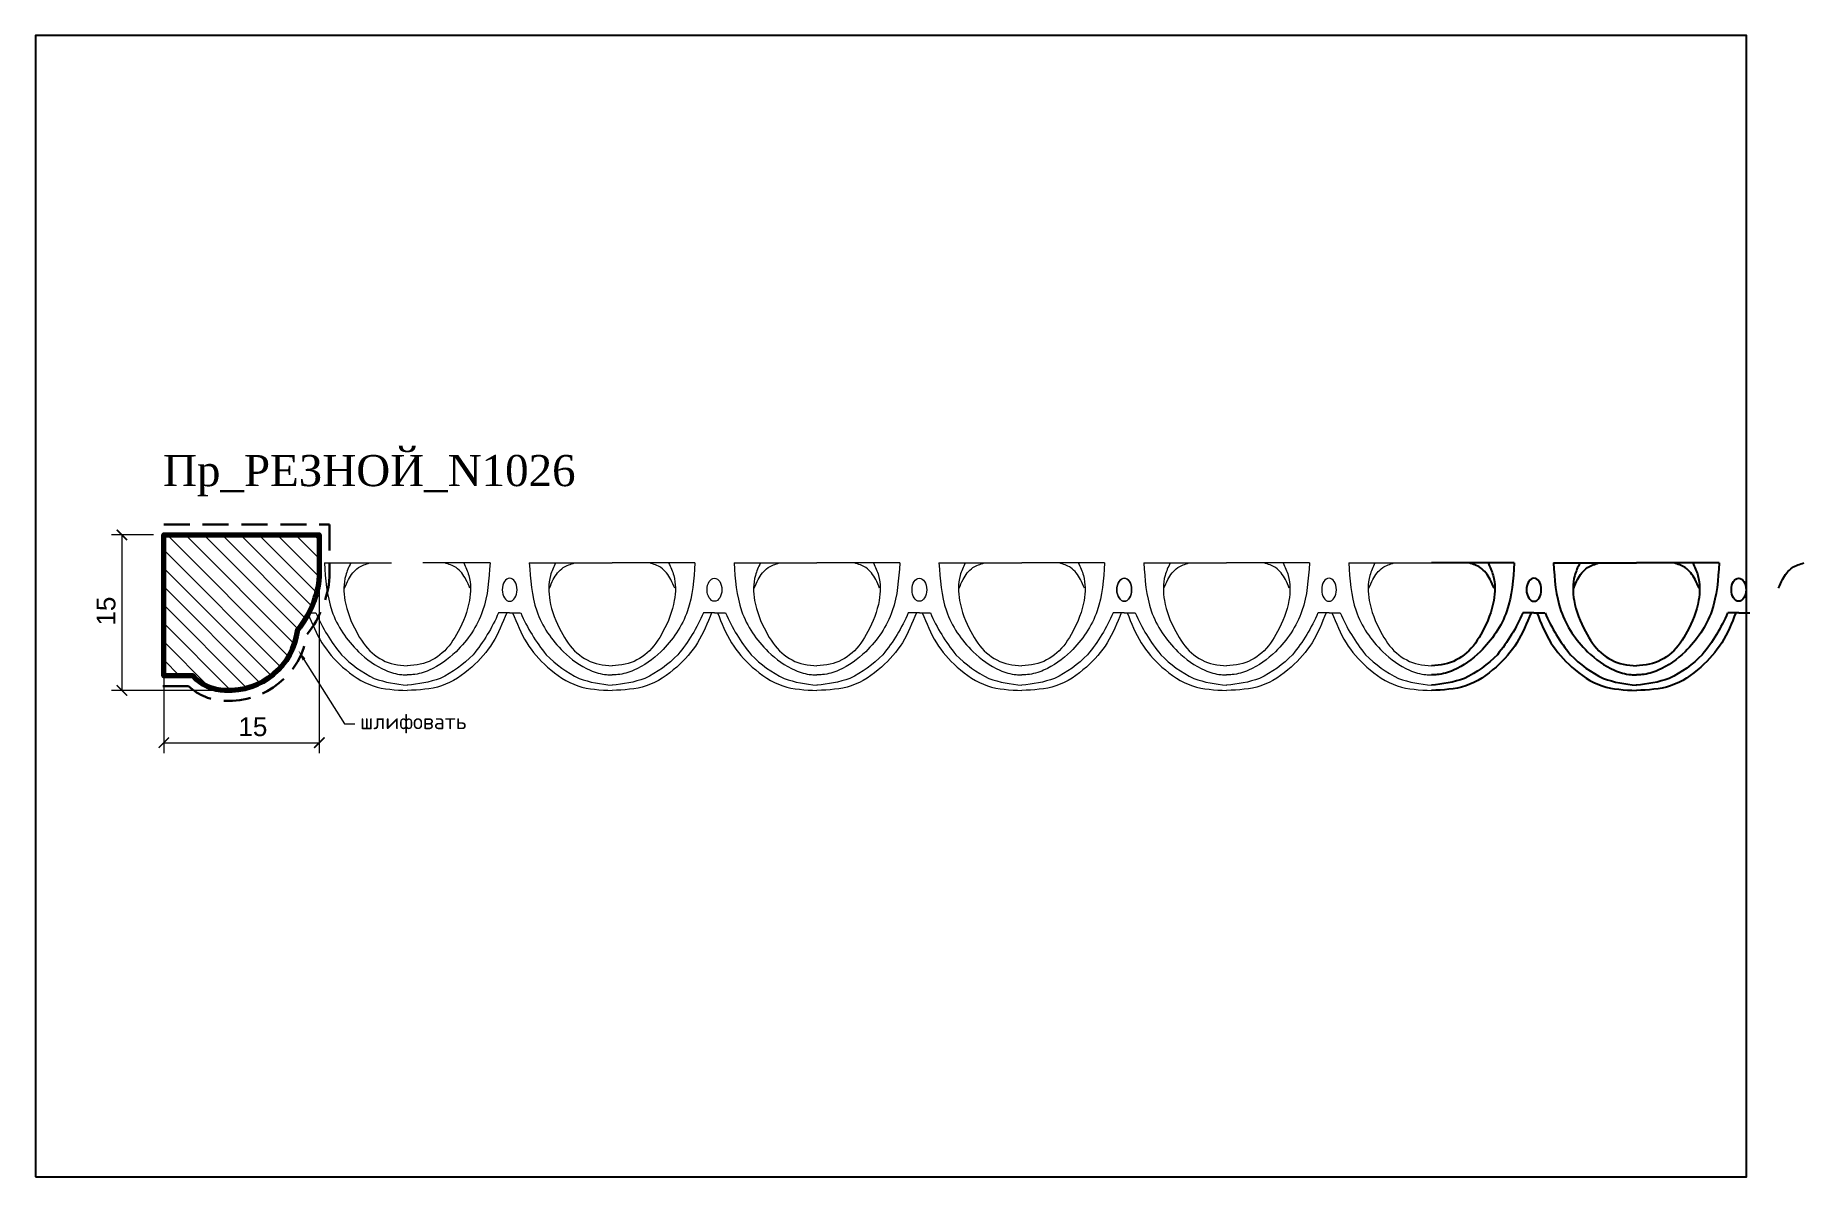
# Model space of a CAD drawing. Header units: millimetres. Extents: x 1318 to 1488, y 480 to 590.
import ezdxf
from ezdxf import colors
from ezdxf.entities.mleader import LeaderData, LeaderLine
from ezdxf.math import Vec2, Vec3

# ---------------------------------------------------------------- set-up
doc = ezdxf.new("R2010")
doc.units = ezdxf.units.MM
doc.linetypes.add('HIDDEN', pattern=[0.375, 0.25, -0.125])
for name, color, linetype, lineweight in [('0.15', 7, 'Continuous', 15), ('линия 50', 1, 'Continuous', 140), ('служебный слой РАЗМЕРЫ', 7, 'Continuous', 9)]:
    doc.layers.add(name, color=color, linetype=linetype, lineweight=lineweight)
doc.layers.add('Outside panel', color=7, linetype='Continuous', lineweight=18, true_color=0x7f5e57)
doc.layers.add('размеры в модели', color=7, linetype='Continuous')
doc.styles.add('ELECT', font='times.ttf')
doc.styles.get("Standard").update_dxf_attribs({"font": 'arial.ttf'})
doc.styles.add('ЕСКД профили текст', font='isocpeur.ttf')
doc.dimstyles.new('M_1', dxfattribs={"dimtxt": 1.8, "dimasz": 1, "dimexe": 1, "dimexo": 1, "dimgap": 0.6, "dimtad": 1, "dimdec": 0, "dimdsep": 46, "dimtxsty": 'Standard', "dimblk": 'ARCHTICK', "dimcen": -5, "dimclrd": 7, "dimclre": 7, "dimclrt": 7, "dimadec": 0, "dimazin": 0, "dimtfac": 1, "dimtdec": 0, "dimtmove": 0, "dimatfit": 3, "dimfxl": 1, "dimtolj": 1, "dimtzin": 0, "dimlwd": 5, "dimlwe": 5, "dimarcsym": 0})

# ---------------------------------------------------------------- blocks, each defined once
blk = doc.blocks.new('_ArchTick')
at = {"color": 0, "linetype": 'ByBlock', "const_width": 0.15}
blk.add_lwpolyline([(-0.5, -0.5), (0.5, 0.5)], dxfattribs=at)
blk = doc.blocks.new('*D3')
at = {"layer": 'Defpoints', "color": 0, "ltscale": 1000, "transparency": 16777216}
for p in [(1330.25, 542.3), (1345.25, 542.3), (1345.25, 522.27)]:
    blk.add_point(p, dxfattribs=at)
at = {"layer": 'размеры в модели', "color": 7, "lineweight": 5, "ltscale": 1000, "transparency": 16777216}
for p, q in [((1330.25, 541.3), (1330.25, 521.27)), ((1345.25, 541.3), (1345.25, 521.27)), ((1330.25, 522.27), (1345.25, 522.27))]:
    blk.add_line(p, q, dxfattribs=at)
at = {"layer": 'размеры в модели', "color": 7, "lineweight": 5, "ltscale": 1000, "transparency": 16777216, "rotation": 180}
blk.add_blockref('_ArchTick', (1330.25, 522.27), dxfattribs=at)
at = {"layer": 'размеры в модели', "color": 7, "lineweight": 5, "ltscale": 1000, "transparency": 16777216}
blk.add_blockref('_ArchTick', (1345.25, 522.27), dxfattribs=at)
at = {"layer": 'размеры в модели', "color": 7, "ltscale": 1000, "transparency": 16777216, "insert": (1338.84, 523.79), "char_height": 1.8, "attachment_point": 5}
blk.add_mtext('\\A1;15', dxfattribs=at)
blk = doc.blocks.new('*D2')
at = {"layer": 'Defpoints', "color": 0, "ltscale": 1000, "transparency": 16777216}
for p in [(1330.25, 542.3), (1326.22, 527.31), (1336.18, 527.31)]:
    blk.add_point(p, dxfattribs=at)
at = {"layer": 'размеры в модели', "color": 7, "lineweight": 5, "ltscale": 1000, "transparency": 16777216}
for p, q in [((1329.25, 542.3), (1325.22, 542.3)), ((1326.22, 542.3), (1326.22, 527.31)), ((1335.18, 527.31), (1325.22, 527.31))]:
    blk.add_line(p, q, dxfattribs=at)
for p, rotation in [((1326.22, 542.3), 90), ((1326.22, 527.31), 270)]:
    blk.add_blockref('_ArchTick', p, dxfattribs=dict(at, rotation=rotation))
at = {"layer": 'размеры в модели', "color": 7, "ltscale": 1000, "transparency": 16777216, "insert": (1324.7, 534.95), "char_height": 1.8, "attachment_point": 5, "rotation": 90}
blk.add_mtext('\\A1;15', dxfattribs=at)

msp = doc.modelspace()

# ---------------------------------------------------------------- hatches: boundary and pattern name
at = {"layer": 'Outside panel', "ltscale": 1000}
h = msp.add_hatch(dxfattribs=at)
h.set_pattern_fill('ANSI31', color=256, scale=10, angle=90)
h.set_pattern_definition([(135, (-306759.1348, 91942.6686), (-0.8838834765, -0.8838834765), [])])
h.paths.add_polyline_path([(1345.24, 542.3), (1330.25, 542.3), (1330.25, 528.72), (1333.08, 528.72, 0.217673), (1336.17, 527.31, 0.395592), (1343.14, 533.14, 0.154707), (1345.24, 538.29)])

# ---------------------------------------------------------------- linework, layer by layer
at = {"color": 7, "ltscale": 1000}
for p, q in [((1460.47, 539.6), (1452.48, 539.6)), ((1464.25, 539.6), (1472.24, 539.6)), ((1480.22, 539.6), (1472.24, 539.6))]:
    msp.add_line(p, q, dxfattribs=at)
at = {"color": 6, "ltscale": 1000}
msp.add_lwpolyline([(1317.87, 480.44), (1482.87, 480.44), (1482.87, 590.44), (1317.87, 590.44)], close=True, dxfattribs=at)
at = {"color": 7, "ltscale": 1000}
for points in [[(1461.29, 534.79, -0.070269), (1458.84, 530.75, -0.083427), (1455.66, 528.45, -0.063354), (1452.48, 527.82)], [(1463.43, 534.79, 0.070269), (1465.89, 530.75, 0.083427), (1469.06, 528.45, 0.063354), (1472.24, 527.82)], [(1481.04, 534.79, -0.070269), (1478.59, 530.75, -0.083427), (1475.41, 528.45, -0.063354), (1472.23, 527.82)]]:
    msp.add_lwpolyline(points, format="xyb", dxfattribs=at)
for points in [[(1462.36, 534.79), (1461.3, 534.79)], [(1462.36, 534.79), (1463.42, 534.79)], [(1482.11, 534.79), (1481.05, 534.79)], [(1482.11, 534.79), (1483.17, 534.79)]]:
    msp.add_lwpolyline(points, dxfattribs=at)
at = {"color": 7, "ltscale": 1000, "extrusion": (0, 0, -1)}
msp.add_ellipse((1462.36, 537.01), major_axis=(0, -1.11), ratio=0.642641, dxfattribs=at)
at = {"color": 7, "ltscale": 1000}
msp.add_ellipse((1482.11, 537.01), major_axis=(0, -1.11), ratio=0.642641, dxfattribs=at)
for points, knots in [([(1460.47, 539.6), (1460.37, 538.02), (1460.15, 534.85), (1457.71, 531.24), (1455.12, 529.34), (1453.39, 528.83), (1452.66, 528.81), (1452.48, 528.81)], [0, 0, 0, 0, 4.681099, 9.377886, 12.528445, 14.150017, 14.690656, 14.690656, 14.690656, 14.690656]), ([(1457.94, 539.59), (1458.12, 539.2), (1458.65, 538.06), (1458.61, 535.66), (1457.57, 533.13), (1456.07, 530.8), (1454.12, 529.8), (1452.91, 529.7), (1452.49, 529.69)], [0, 0, 0, 0, 1.307672, 3.720155, 6.906056, 9.468663, 11.853601, 13.124431, 13.124431, 13.124431, 13.124431]), ([(1464.25, 539.6), (1464.35, 538.02), (1464.57, 534.85), (1467.02, 531.24), (1469.6, 529.34), (1471.34, 528.83), (1472.06, 528.81), (1472.24, 528.81)], [0, 0, 0, 0, 4.681099, 9.377886, 12.528445, 14.150017, 14.690656, 14.690656, 14.690656, 14.690656]), ([(1466.78, 539.59), (1466.6, 539.2), (1466.07, 538.06), (1466.11, 535.66), (1467.15, 533.13), (1468.65, 530.8), (1470.6, 529.8), (1471.81, 529.7), (1472.23, 529.69)], [0, 0, 0, 0, 1.307672, 3.720155, 6.906056, 9.468663, 11.853601, 13.124431, 13.124431, 13.124431, 13.124431]), ([(1480.22, 539.6), (1480.12, 538.02), (1479.91, 534.85), (1477.46, 531.24), (1474.87, 529.34), (1473.14, 528.83), (1472.42, 528.81), (1472.24, 528.81)], [0, 0, 0, 0, 4.681099, 9.377886, 12.528445, 14.150017, 14.690656, 14.690656, 14.690656, 14.690656]), ([(1477.69, 539.59), (1477.87, 539.2), (1478.4, 538.06), (1478.36, 535.66), (1477.32, 533.13), (1475.82, 530.8), (1473.88, 529.8), (1472.66, 529.7), (1472.24, 529.69)], [0, 0, 0, 0, 1.307672, 3.720155, 6.906056, 9.468663, 11.853601, 13.124431, 13.124431, 13.124431, 13.124431]), ([(1462.08, 534.79), (1461.68, 533.8), (1460.89, 531.84), (1458.72, 529.39), (1455.91, 527.45), (1453.62, 527.35), (1452.48, 527.31)], [0, 0, 0, 0, 3.195826, 6.275577, 9.727463, 13.056066, 13.056066, 13.056066, 13.056066]), ([(1462.65, 534.79), (1463.04, 533.8), (1463.83, 531.84), (1466, 529.39), (1468.81, 527.45), (1471.1, 527.35), (1472.24, 527.31)], [0, 0, 0, 0, 3.195826, 6.275577, 9.727463, 13.056066, 13.056066, 13.056066, 13.056066]), ([(1481.83, 534.79), (1481.43, 533.8), (1480.65, 531.84), (1478.47, 529.39), (1475.66, 527.45), (1473.37, 527.35), (1472.24, 527.31)], [0, 0, 0, 0, 3.195826, 6.275577, 9.727463, 13.056066, 13.056066, 13.056066, 13.056066])]:
    msp.add_open_spline(points, degree=3, knots=knots, dxfattribs=at)
for points in [[(1458.52, 537.15), (1458.15, 538), (1457.19, 539.14), (1456.11, 539.59)], [(1466.2, 537.15), (1466.57, 538), (1467.53, 539.14), (1468.61, 539.59)], [(1478.28, 537.15), (1477.9, 538), (1476.94, 539.14), (1475.86, 539.59)], [(1485.95, 537.15), (1486.32, 538), (1487.28, 539.14), (1488.37, 539.59)]]:
    msp.add_spline(points, degree=3, dxfattribs=at)
at = {"layer": '0.15', "color": 7, "ltscale": 1000}
for p, q in [((1345.74, 539.6), (1352.22, 539.6)), ((1361.71, 539.6), (1355.23, 539.6)), ((1365.49, 539.6), (1373.48, 539.6)), ((1381.46, 539.6), (1373.48, 539.6)), ((1385.24, 539.6), (1393.23, 539.6)), ((1401.22, 539.6), (1393.23, 539.6)), ((1404.99, 539.6), (1412.98, 539.6)), ((1420.97, 539.6), (1412.98, 539.6)), ((1424.75, 539.6), (1432.73, 539.6)), ((1440.72, 539.6), (1432.73, 539.6)), ((1444.5, 539.6), (1452.48, 539.6))]:
    msp.add_line(p, q, dxfattribs=at)
for points in [[(1344.2, 534.79), (1344.92, 534.79)], [(1363.6, 534.79), (1362.54, 534.79)], [(1363.6, 534.79), (1364.66, 534.79)], [(1383.35, 534.79), (1382.29, 534.79)], [(1383.35, 534.79), (1384.42, 534.79)], [(1403.11, 534.79), (1402.04, 534.79)], [(1403.11, 534.79), (1404.17, 534.79)], [(1422.86, 534.79), (1421.79, 534.79)], [(1422.86, 534.79), (1423.92, 534.79)], [(1442.61, 534.79), (1441.55, 534.79)], [(1442.61, 534.79), (1443.67, 534.79)]]:
    msp.add_lwpolyline(points, dxfattribs=at)
for points in [[(1344.92, 534.79, 0.070269), (1347.38, 530.75, 0.083427), (1350.55, 528.45, 0.063354), (1353.74, 527.82)], [(1362.53, 534.79, -0.070269), (1360.08, 530.75, -0.083427), (1356.9, 528.45, -0.063354), (1353.72, 527.82)], [(1364.67, 534.79, 0.070269), (1367.13, 530.75, 0.083427), (1370.3, 528.45, 0.063354), (1373.49, 527.82)], [(1382.29, 534.79, -0.070269), (1379.83, 530.75, -0.083427), (1376.65, 528.45, -0.063354), (1373.47, 527.82)], [(1384.42, 534.79, 0.070269), (1386.88, 530.75, 0.083427), (1390.06, 528.45, 0.063354), (1393.24, 527.82)], [(1402.04, 534.79, -0.070269), (1399.58, 530.75, -0.083427), (1396.4, 528.45, -0.063354), (1393.22, 527.82)], [(1404.17, 534.79, 0.070269), (1406.63, 530.75, 0.083427), (1409.81, 528.45, 0.063354), (1412.99, 527.82)], [(1421.79, 534.79, -0.070269), (1419.33, 530.75, -0.083427), (1416.15, 528.45, -0.063354), (1412.97, 527.82)], [(1423.92, 534.79, 0.070269), (1426.38, 530.75, 0.083427), (1429.56, 528.45, 0.063354), (1432.74, 527.82)], [(1441.54, 534.79, -0.070269), (1439.08, 530.75, -0.083427), (1435.91, 528.45, -0.063354), (1432.72, 527.82)], [(1443.68, 534.79, 0.070269), (1446.13, 530.75, 0.083427), (1449.31, 528.45, 0.063354), (1452.49, 527.82)]]:
    msp.add_lwpolyline(points, format="xyb", dxfattribs=at)
at = {"layer": '0.15', "color": 7, "ltscale": 1000, "extrusion": (0, 0, -1)}
for centre in [(1363.6, 537.01), (1422.86, 537.01), (1442.61, 537.01)]:
    msp.add_ellipse(centre, major_axis=(0, -1.11), ratio=0.642641, dxfattribs=at)
at = {"layer": '0.15', "color": 7, "ltscale": 1000}
for centre in [(1383.35, 537.01), (1403.11, 537.01), (1422.86, 537.01)]:
    msp.add_ellipse(centre, major_axis=(0, -1.11), ratio=0.642641, dxfattribs=at)
for points, knots in [([(1345.74, 539.6), (1345.85, 538.02), (1346.06, 534.85), (1348.51, 531.24), (1351.09, 529.34), (1352.83, 528.83), (1353.55, 528.81), (1353.73, 528.81)], [0, 0, 0, 0, 4.681099, 9.377886, 12.528445, 14.150017, 14.690656, 14.690656, 14.690656, 14.690656]), ([(1348.28, 539.59), (1348.09, 539.2), (1347.57, 538.06), (1347.6, 535.66), (1348.64, 533.13), (1350.14, 530.8), (1352.09, 529.8), (1353.3, 529.7), (1353.73, 529.69)], [0, 0, 0, 0, 1.307672, 3.720155, 6.906056, 9.468663, 11.853601, 13.124431, 13.124431, 13.124431, 13.124431]), ([(1361.71, 539.6), (1361.61, 538.02), (1361.4, 534.85), (1358.95, 531.24), (1356.36, 529.34), (1354.63, 528.83), (1353.91, 528.81), (1353.73, 528.81)], [0, 0, 0, 0, 4.681099, 9.377886, 12.528445, 14.150017, 14.690656, 14.690656, 14.690656, 14.690656]), ([(1359.18, 539.59), (1359.36, 539.2), (1359.89, 538.06), (1359.85, 535.66), (1358.81, 533.13), (1357.31, 530.8), (1355.37, 529.8), (1354.15, 529.7), (1353.73, 529.69)], [0, 0, 0, 0, 1.307672, 3.720155, 6.906056, 9.468663, 11.853601, 13.124431, 13.124431, 13.124431, 13.124431]), ([(1365.49, 539.6), (1365.6, 538.02), (1365.81, 534.85), (1368.26, 531.24), (1370.84, 529.34), (1372.58, 528.83), (1373.3, 528.81), (1373.48, 528.81)], [0, 0, 0, 0, 4.681099, 9.377886, 12.528445, 14.150017, 14.690656, 14.690656, 14.690656, 14.690656]), ([(1368.02, 539.59), (1367.84, 539.2), (1367.32, 538.06), (1367.35, 535.66), (1368.39, 533.13), (1369.89, 530.8), (1371.84, 529.8), (1373.05, 529.7), (1373.48, 529.69)], [0, 0, 0, 0, 1.307672, 3.720155, 6.906056, 9.468663, 11.853601, 13.124431, 13.124431, 13.124431, 13.124431]), ([(1381.46, 539.6), (1381.36, 538.02), (1381.15, 534.85), (1378.7, 531.24), (1376.11, 529.34), (1374.38, 528.83), (1373.66, 528.81), (1373.48, 528.81)], [0, 0, 0, 0, 4.681099, 9.377886, 12.528445, 14.150017, 14.690656, 14.690656, 14.690656, 14.690656]), ([(1378.93, 539.59), (1379.12, 539.2), (1379.64, 538.06), (1379.6, 535.66), (1378.57, 533.13), (1377.06, 530.8), (1375.12, 529.8), (1373.9, 529.7), (1373.48, 529.69)], [0, 0, 0, 0, 1.307672, 3.720155, 6.906056, 9.468663, 11.853601, 13.124431, 13.124431, 13.124431, 13.124431]), ([(1385.24, 539.6), (1385.35, 538.02), (1385.56, 534.85), (1388.01, 531.24), (1390.6, 529.34), (1392.33, 528.83), (1393.05, 528.81), (1393.23, 528.81)], [0, 0, 0, 0, 4.681099, 9.377886, 12.528445, 14.150017, 14.690656, 14.690656, 14.690656, 14.690656]), ([(1387.78, 539.59), (1387.59, 539.2), (1387.07, 538.06), (1387.1, 535.66), (1388.14, 533.13), (1389.64, 530.8), (1391.59, 529.8), (1392.81, 529.7), (1393.23, 529.69)], [0, 0, 0, 0, 1.307672, 3.720155, 6.906056, 9.468663, 11.853601, 13.124431, 13.124431, 13.124431, 13.124431]), ([(1401.22, 539.6), (1401.11, 538.02), (1400.9, 534.85), (1398.45, 531.24), (1395.86, 529.34), (1394.13, 528.83), (1393.41, 528.81), (1393.23, 528.81)], [0, 0, 0, 0, 4.681099, 9.377886, 12.528445, 14.150017, 14.690656, 14.690656, 14.690656, 14.690656]), ([(1398.68, 539.59), (1398.87, 539.2), (1399.39, 538.06), (1399.35, 535.66), (1398.32, 533.13), (1396.82, 530.8), (1394.87, 529.8), (1393.65, 529.7), (1393.23, 529.69)], [0, 0, 0, 0, 1.307672, 3.720155, 6.906056, 9.468663, 11.853601, 13.124431, 13.124431, 13.124431, 13.124431]), ([(1404.99, 539.6), (1405.1, 538.02), (1405.31, 534.85), (1407.76, 531.24), (1410.35, 529.34), (1412.08, 528.83), (1412.8, 528.81), (1412.98, 528.81)], [0, 0, 0, 0, 4.681099, 9.377886, 12.528445, 14.150017, 14.690656, 14.690656, 14.690656, 14.690656]), ([(1407.53, 539.59), (1407.34, 539.2), (1406.82, 538.06), (1406.86, 535.66), (1407.89, 533.13), (1409.39, 530.8), (1411.34, 529.8), (1412.56, 529.7), (1412.98, 529.69)], [0, 0, 0, 0, 1.307672, 3.720155, 6.906056, 9.468663, 11.853601, 13.124431, 13.124431, 13.124431, 13.124431]), ([(1420.97, 539.6), (1420.86, 538.02), (1420.65, 534.85), (1418.2, 531.24), (1415.62, 529.34), (1413.88, 528.83), (1413.16, 528.81), (1412.98, 528.81)], [0, 0, 0, 0, 4.681099, 9.377886, 12.528445, 14.150017, 14.690656, 14.690656, 14.690656, 14.690656]), ([(1418.43, 539.59), (1418.62, 539.2), (1419.14, 538.06), (1419.11, 535.66), (1418.07, 533.13), (1416.57, 530.8), (1414.62, 529.8), (1413.41, 529.7), (1412.98, 529.69)], [0, 0, 0, 0, 1.307672, 3.720155, 6.906056, 9.468663, 11.853601, 13.124431, 13.124431, 13.124431, 13.124431]), ([(1424.75, 539.6), (1424.85, 538.02), (1425.06, 534.85), (1427.51, 531.24), (1430.1, 529.34), (1431.83, 528.83), (1432.55, 528.81), (1432.73, 528.81)], [0, 0, 0, 0, 4.681099, 9.377886, 12.528445, 14.150017, 14.690656, 14.690656, 14.690656, 14.690656]), ([(1427.28, 539.59), (1427.1, 539.2), (1426.57, 538.06), (1426.61, 535.66), (1427.64, 533.13), (1429.15, 530.8), (1431.09, 529.8), (1432.31, 529.7), (1432.73, 529.69)], [0, 0, 0, 0, 1.307672, 3.720155, 6.906056, 9.468663, 11.853601, 13.124431, 13.124431, 13.124431, 13.124431]), ([(1440.72, 539.6), (1440.61, 538.02), (1440.4, 534.85), (1437.95, 531.24), (1435.37, 529.34), (1433.63, 528.83), (1432.91, 528.81), (1432.73, 528.81)], [0, 0, 0, 0, 4.681099, 9.377886, 12.528445, 14.150017, 14.690656, 14.690656, 14.690656, 14.690656]), ([(1438.19, 539.59), (1438.37, 539.2), (1438.9, 538.06), (1438.86, 535.66), (1437.82, 533.13), (1436.32, 530.8), (1434.37, 529.8), (1433.16, 529.7), (1432.73, 529.69)], [0, 0, 0, 0, 1.307672, 3.720155, 6.906056, 9.468663, 11.853601, 13.124431, 13.124431, 13.124431, 13.124431]), ([(1444.5, 539.6), (1444.6, 538.02), (1444.81, 534.85), (1447.26, 531.24), (1449.85, 529.34), (1451.58, 528.83), (1452.3, 528.81), (1452.48, 528.81)], [0, 0, 0, 0, 4.681099, 9.377886, 12.528445, 14.150017, 14.690656, 14.690656, 14.690656, 14.690656]), ([(1447.03, 539.59), (1446.85, 539.2), (1446.32, 538.06), (1446.36, 535.66), (1447.4, 533.13), (1448.9, 530.8), (1450.84, 529.8), (1452.06, 529.7), (1452.48, 529.69)], [0, 0, 0, 0, 1.307672, 3.720155, 6.906056, 9.468663, 11.853601, 13.124431, 13.124431, 13.124431, 13.124431]), ([(1344.17, 534.71), (1344.56, 533.74), (1345.34, 531.82), (1347.49, 529.39), (1350.3, 527.45), (1352.6, 527.35), (1353.73, 527.31)], [0.084409, 0.084409, 0.084409, 0.084409, 3.195826, 6.275577, 9.727463, 13.056066, 13.056066, 13.056066, 13.056066]), ([(1363.32, 534.79), (1362.92, 533.8), (1362.14, 531.84), (1359.96, 529.39), (1357.15, 527.45), (1354.86, 527.35), (1353.73, 527.31)], [0, 0, 0, 0, 3.195826, 6.275577, 9.727463, 13.056066, 13.056066, 13.056066, 13.056066]), ([(1363.89, 534.79), (1364.29, 533.8), (1365.07, 531.84), (1367.24, 529.39), (1370.05, 527.45), (1372.35, 527.35), (1373.48, 527.31)], [0, 0, 0, 0, 3.195826, 6.275577, 9.727463, 13.056066, 13.056066, 13.056066, 13.056066]), ([(1383.07, 534.79), (1382.67, 533.8), (1381.89, 531.84), (1379.72, 529.39), (1376.9, 527.45), (1374.61, 527.35), (1373.48, 527.31)], [0, 0, 0, 0, 3.195826, 6.275577, 9.727463, 13.056066, 13.056066, 13.056066, 13.056066]), ([(1383.64, 534.79), (1384.04, 533.8), (1384.82, 531.84), (1386.99, 529.39), (1389.8, 527.45), (1392.1, 527.35), (1393.23, 527.31)], [0, 0, 0, 0, 3.195826, 6.275577, 9.727463, 13.056066, 13.056066, 13.056066, 13.056066]), ([(1402.82, 534.79), (1402.42, 533.8), (1401.64, 531.84), (1399.47, 529.39), (1396.66, 527.45), (1394.36, 527.35), (1393.23, 527.31)], [0, 0, 0, 0, 3.195826, 6.275577, 9.727463, 13.056066, 13.056066, 13.056066, 13.056066]), ([(1403.39, 534.79), (1403.79, 533.8), (1404.57, 531.84), (1406.74, 529.39), (1409.55, 527.45), (1411.85, 527.35), (1412.98, 527.31)], [0, 0, 0, 0, 3.195826, 6.275577, 9.727463, 13.056066, 13.056066, 13.056066, 13.056066]), ([(1422.57, 534.79), (1422.17, 533.8), (1421.39, 531.84), (1419.22, 529.39), (1416.41, 527.45), (1414.11, 527.35), (1412.98, 527.31)], [0, 0, 0, 0, 3.195826, 6.275577, 9.727463, 13.056066, 13.056066, 13.056066, 13.056066]), ([(1423.14, 534.79), (1423.54, 533.8), (1424.32, 531.84), (1426.49, 529.39), (1429.31, 527.45), (1431.6, 527.35), (1432.73, 527.31)], [0, 0, 0, 0, 3.195826, 6.275577, 9.727463, 13.056066, 13.056066, 13.056066, 13.056066]), ([(1442.32, 534.79), (1441.93, 533.8), (1441.14, 531.84), (1438.97, 529.39), (1436.16, 527.45), (1433.86, 527.35), (1432.73, 527.31)], [0, 0, 0, 0, 3.195826, 6.275577, 9.727463, 13.056066, 13.056066, 13.056066, 13.056066]), ([(1442.89, 534.79), (1443.29, 533.8), (1444.07, 531.84), (1446.25, 529.39), (1449.06, 527.45), (1451.35, 527.35), (1452.48, 527.31)], [0, 0, 0, 0, 3.195826, 6.275577, 9.727463, 13.056066, 13.056066, 13.056066, 13.056066])]:
    msp.add_open_spline(points, degree=3, knots=knots, dxfattribs=at)
for points in [[(1347.69, 537.15), (1348.06, 538), (1349.02, 539.14), (1350.11, 539.59)], [(1359.77, 537.15), (1359.39, 538), (1358.43, 539.14), (1357.35, 539.59)], [(1367.44, 537.15), (1367.81, 538), (1368.77, 539.14), (1369.86, 539.59)], [(1379.52, 537.15), (1379.14, 538), (1378.19, 539.14), (1377.1, 539.59)], [(1387.19, 537.15), (1387.56, 538), (1388.52, 539.14), (1389.61, 539.59)], [(1399.27, 537.15), (1398.9, 538), (1397.94, 539.14), (1396.85, 539.59)], [(1406.94, 537.15), (1407.32, 538), (1408.27, 539.14), (1409.36, 539.59)], [(1419.02, 537.15), (1418.65, 538), (1417.69, 539.14), (1416.6, 539.59)], [(1426.69, 537.15), (1427.07, 538), (1428.02, 539.14), (1429.11, 539.59)], [(1438.77, 537.15), (1438.4, 538), (1437.44, 539.14), (1436.35, 539.59)], [(1446.45, 537.15), (1446.82, 538), (1447.78, 539.14), (1448.86, 539.59)]]:
    msp.add_spline(points, degree=3, dxfattribs=at)
at = {"layer": 'линия 50', "color": 1, "linetype": 'HIDDEN', "lineweight": 30, "ltscale": 10, "true_color": 0xff0909}
msp.add_lwpolyline([(1330.25, 543.3), (1346.24, 543.3), (1346.24, 538.25, -0.148438), (1344.09, 532.73, -0.383386), (1336.14, 526.31, -0.191802), (1332.65, 527.72), (1329.25, 527.72)], format="xyb", dxfattribs=at)
at = {"layer": 'линия 50', "color": 7}
msp.add_lwpolyline([(1330.25, 531.29), (1330.25, 542.3), (1345.24, 542.3), (1345.24, 538.29, -0.154707), (1343.14, 533.14, -0.395592), (1336.17, 527.31), (1336.17, 527.31, -0.217673), (1333.08, 528.72), (1330.25, 528.72), (1330.25, 542.29)], format="xyb", dxfattribs=at)

# ---------------------------------------------------------------- texts
at = {"color": 7, "ltscale": 1000, "style": 'ELECT'}
msp.add_text('Пр_РЕЗНОЙ_N1026', height=3, dxfattribs=at).set_placement((1330.18, 547))

# ---------------------------------------------------------------- dimensions: what is measured, and where the dimension line sits
at = {"layer": 'размеры в модели', "color": 0, "ltscale": 1000}
dim = msp.add_linear_dim(base=(1326.22, 527.31), p1=(1330.25, 542.3), p2=(1336.18, 527.31), angle=90, dimstyle='M_1', dxfattribs=at)
dim.commit()
dim.dimension.update_dxf_attribs({"geometry": '*D2', "text_midpoint": (1326.22, 534.95), "dimtype": 128})
dim = msp.add_linear_dim(base=(1345.25, 522.27), p1=(1330.25, 542.3), p2=(1345.25, 542.3), dimstyle='M_1', override={"dimtxt": 1.8}, dxfattribs=at)
dim.commit()
dim.dimension.update_dxf_attribs({"geometry": '*D3', "text_midpoint": (1338.84, 522.27), "dimtype": 128})

# ---------------------------------------------------------------- leaders
at = {"layer": 'служебный слой РАЗМЕРЫ'}
ml = msp.add_multileader_mtext('Standard', dxfattribs=at)
ml.set_content('\\A1;шлифовать', color=256, style='ЕСКД профили текст')
ml.set_leader_properties(color=256, linetype='ByLayer', lineweight=-1)
ml.build(insert=Vec2(0, 0))
ml.multileader.update_dxf_attribs({"dogleg_length": 1, "arrow_head_size": 1})
ctx = ml.context
ctx.base_point, ctx.char_height, ctx.arrow_head_size, ctx.landing_gap_size, ctx.plane_origin = Vec3(1348.67, 524.09), 1.5, 1, 0.5, Vec3(1362.15, 550.26)
notes = []
notes.append((ctx, [(1, (1, 1, 0), (1347.67, 524.09), (1, 0), 1, [(0, [(1343.24, 531.14)], 0, [])])]))
ctx.mtext.insert, ctx.mtext.flow_direction = Vec3(1349.17, 525.07), 5
for ctx, leaders in notes:
    for number, flags, end, landing, length, lines in leaders:
        leader = LeaderData()
        leader.index, (leader.has_last_leader_line, leader.has_dogleg_vector, leader.attachment_direction) = number, flags
        leader.last_leader_point, leader.dogleg_vector, leader.dogleg_length = Vec3(end), Vec3(landing), length
        for number, points, colour, breaks in lines:
            line = LeaderLine()
            line.index, line.vertices, line.color, line.breaks = number, Vec3.list(points), colors.encode_raw_color(colour), breaks
            leader.lines.append(line)
        ctx.leaders.append(leader)

doc.saveas('drawing.dxf')
